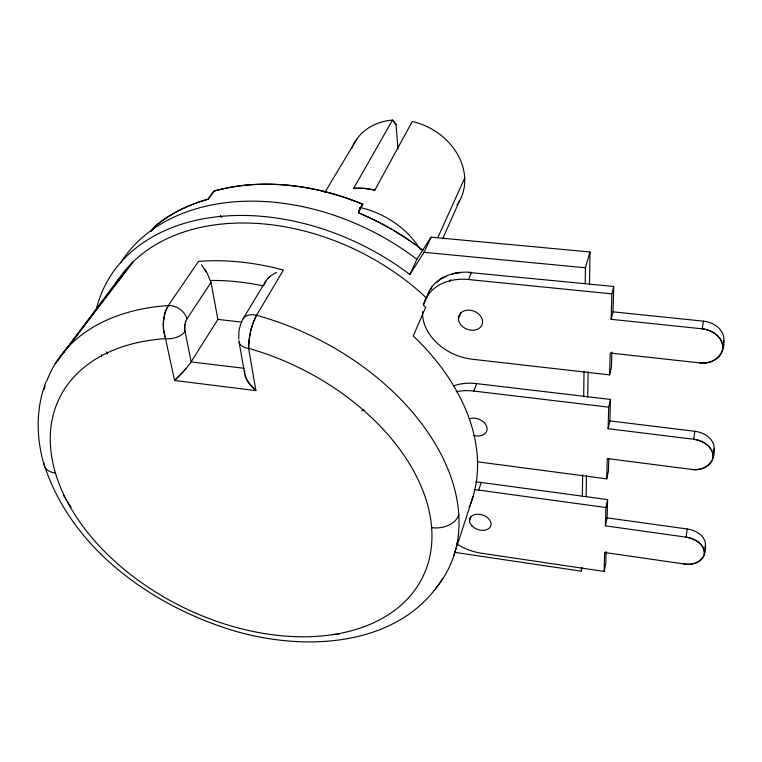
<?xml version="1.0" encoding="UTF-8"?>
<svg xmlns="http://www.w3.org/2000/svg" width="762" height="762" viewBox="0 0 762 762"><rect width="100%" height="100%" fill="white"/><g stroke="black" fill="none" stroke-linecap="round" stroke-linejoin="round"><path stroke-width="1.14" d="M163.659 330.356L165.535 338.661A202.454 133.083 26.3 0 0 105.708 552.621A202.454 133.083 26.3 0 0 415.757 588.797A202.454 133.083 26.3 0 0 248.622 348.358C248.774 336.985 251.184 325.412 256.556 315.325L283.407 270.043A213.008 147.095 26.6 0 0 198.491 261.414L168.25 305.572C162.373 315.382 162.144 327.946 165.535 338.661L174.574 380.486L255.87 390.592L248.622 348.358C248.793 336.975 251.203 325.422 256.556 315.325A221.875 147.714 26.4 0 1 435.302 588.807M422.586 311.668L422.539 315.116A49.692 38.595 21 0 0 472.383 359.245L609.6 374.885L611.419 367.236L611.857 352.025M454.562 552.336L581.33 571.176L581.377 567.766M582.349 496.167L582.635 474.755M583.702 396.269L584.035 371.304M585.226 283.645L585.435 267.786L589.988 251.974L431.035 237.173L416.89 259.309L409.832 274.558A213.655 152.143 26.8 0 0 96.403 308.896M586.13 496.719L586.464 475.507M587.692 397.393L588.102 371.875M589.483 284.026L589.988 251.974M456.486 543.716A44.377 30.509 18.6 0 0 481.784 553.298L604.133 571.414L604.657 552.479L683.971 563.956C696.125 566.385 707.06 558.155 705.441 545.201M704.374 553.422C704.317 543.906 694.401 538.448 686.057 537.143L605.399 525.837L605.904 507.53L607.619 499.586L481.193 482.451A44.101 30.48 18.5 0 0 475.774 481.965M477.345 461.782L606.704 478.86L607.276 458.562L691.315 469.363C703.84 471.897 715.794 462.067 714.099 448.98M713.032 457.029C713.184 446.789 702.774 440.465 693.658 439.255L608.105 428.701L608.705 407.175L610.495 399.44L476.574 383.61A46.568 34.157 19.4 0 0 453.485 385.905M609.6 374.885L610.21 353.025L699.583 362.874C712.984 365.16 725.233 354.292 723.862 340.595M722.795 348.358C723.176 337.29 712.27 329.889 702.231 328.822L611.153 319.316L611.857 293.865L613.743 286.464L469.135 272.51M606.123 551.555L605.78 563.375L604.133 571.414M605.399 525.837L607.095 517.865L607.619 499.586M608.79 458.591L608.438 470.973L606.704 478.86M608.105 428.701L609.876 420.919L610.495 399.44M611.153 319.316L613.01 311.839L613.743 286.464M244.583 370.589C244.154 378.714 250.155 385.534 255.87 390.592L248.25 382.181L245.202 376.037M607.095 517.865L687.248 528.99L686.057 537.143A19.536 13.392 11.4 0 1 704.383 553.307A19.536 13.392 11.4 0 1 683.971 563.956M609.876 420.919L694.868 431.282L693.658 439.255A20.679 15.069 10.3 0 1 713.042 456.895A20.679 15.069 10.3 0 1 691.315 469.363M613.01 311.839L703.45 321.154L702.231 328.822A21.955 17.059 8.7 0 1 722.805 348.196A21.955 17.059 8.7 0 1 699.583 362.874M581.33 571.176L582.111 567.69M264.252 284.874C265.748 278.882 271.339 275.034 276.53 272.415M474.135 489.661A44.377 30.509 18.6 0 1 478.717 490.109L481.193 482.451M469.516 520.77L470.887 516.531M453.933 555.317L473.021 496.719M46.263 381.229C35.7 407.889 36.014 437.902 44.225 465.144M240.725 323.66L239.02 330.479L238.668 338.804M456.067 391.782A46.873 34.204 19.4 0 1 473.916 391.058L476.574 383.61M458.419 318.954L460.972 312.515M469.163 507.435A212.065 147.009 26.6 0 0 413.233 335.975L425.653 307.257L423.367 305.095A49.692 38.595 21 0 1 468.516 279.53L471.373 272.415A49.349 38.51 20.9 0 0 426.472 297.971A205.407 146.218 26.8 0 0 115.614 283.797M423.367 305.095L429.511 291.798M442.741 238.582L459.572 200.835M437.798 237.658L464.706 178.07M409.832 274.558L424.082 252.317L431.035 237.173M430.52 289.741L432.035 286.655M397.993 149.028L396.011 124.406L392.535 120.053L353.711 188.29A64.808 51.121 27.7 0 1 374.894 190.1L412.252 121.491A60.046 49.587 28.4 0 1 456.867 205.102M358.416 211.769L362.541 204.273A204.13 149.228 27 0 0 213.751 191.138L207.921 199.225A205.835 149.523 27 0 0 154.629 226.505L151.152 231.096M201.53 264.747L207.321 273.615L211.007 282.388L186.9 319.021A14.84 10.487 32.1 0 0 168.25 305.572L165.116 312.401L163.516 321.126A23.489 11.478 -89.4 0 0 163.64 330.375M358.407 211.407L362.541 204.273M324.841 192.491L356.93 138.903M243.049 318.84L265.871 281.045M211.007 282.388L217.875 319.421L189.795 363.969L182.499 372.694L174.574 380.486L185.947 368.818M442.722 578.425C399.155 648.767 301.647 651.824 230.391 629.707C150.457 604.504 72.8 549.078 44.977 467.096M119.72 277.473L55.245 363.75L60.274 357.159M151.476 231.067L154.953 226.466A205.892 149.59 26.9 0 1 208.264 199.177L214.093 191.091A204.187 149.295 27 0 1 362.95 204.226L358.321 212.665A205.892 149.59 26.9 0 1 423.043 250.327M61.712 355.283L132.855 262.071L66.742 348.482M267.833 278.549L270.348 276.225M437.074 282.34L442.122 278.016L446.313 276.492M451.542 274.587L455.724 273.063L460.2 272.882M353.711 188.29L364.207 188.395L374.894 190.1M424.082 252.317L585.435 267.786M468.516 279.53L611.857 293.865M217.875 319.421L241.497 322.069M473.916 391.058L608.705 407.175M244.183 368.303L191.195 361.921L184.737 329.946A9.03 3.639 -83.2 0 1 184.909 324.86A8.839 3.562 -83.2 0 1 185.699 321.593M478.717 490.109L605.904 507.53M396.011 124.406L392.535 120.053A60.046 49.587 28.4 0 0 351.72 148.657M220.428 215.617L221.818 217.437M204.892 269.481L206.54 272.205M239.144 342.433L244.802 374.571M703.45 321.154A21.793 17.012 8.5 0 1 722.976 344.31M713.375 452.047A20.536 15.03 10.2 0 1 712.689 453.495M694.868 431.282A20.536 15.03 10.2 0 1 713.67 451.199M687.248 528.99A19.412 13.383 11.3 0 1 704.688 548.116M364.007 409.937A84.039 61.598 27 0 1 361.902 410.785M358.959 213.15A205.835 149.523 27 0 1 387.715 227.2M389.706 228.324A205.835 149.523 27 0 1 391.687 229.467M393.659 230.619A205.835 149.523 27 0 1 415.004 244.64M418.795 247.431A205.835 149.523 27 0 1 422.529 250.288M359.645 207.397A77.81 60.255 27.5 0 1 420.167 249.222M248.622 348.358A15.03 8.839 -9.5 0 1 239.02 340.262M241.716 322.859A14.973 10.878 29.5 0 1 241.878 321.669M242.116 320.764A14.973 10.878 29.5 0 1 256.556 315.325M339.538 633.974A221.875 147.714 26.4 0 1 332.623 634.594M71.056 507.159A221.875 147.714 26.4 0 1 67.799 502.225M65.942 499.253A221.875 147.714 26.4 0 1 63.532 495.262M44.158 389.411A221.875 147.714 26.4 0 1 45.139 386.058M47.034 380.543A221.875 147.714 26.4 0 1 168.25 305.572M165.535 338.661A14.926 8.496 -11.5 0 0 184.956 331.432A9.058 3.658 -83.2 0 1 184.909 324.86M210.474 280.473A201.349 138.074 26.6 0 1 263.014 285.864M185.461 322.364A8.639 3.486 -83.2 0 1 186.9 319.03M458.781 514.979A22.317 15.792 -4.3 0 1 431.559 527.637M101.613 356.778A205.407 146.218 26.8 0 1 101.317 354.454M55.521 473.173A21.669 13.249 -16.8 0 1 43.986 463.039M469.211 418.871A11.716 8.544 19.4 0 1 486.851 427.006A11.716 8.544 19.4 0 1 473.564 435.388M107.213 354.159A210.645 151.714 26.9 0 1 106.718 351.911M120.691 262.785A210.645 151.714 26.9 0 1 416.89 259.309M449.542 281.607A33.738 26.594 20.9 0 1 450.856 279.635M472.097 525.99A11.087 7.62 18.6 0 0 490.471 526.599A11.087 7.62 18.6 0 0 478.326 514.236A11.087 7.62 18.6 0 0 472.097 525.99M461.353 325.384A12.421 9.649 21 0 0 481.936 325.06A12.421 9.649 21 0 0 468.249 310.153A12.421 9.649 21 0 0 461.353 325.384"/></g></svg>
